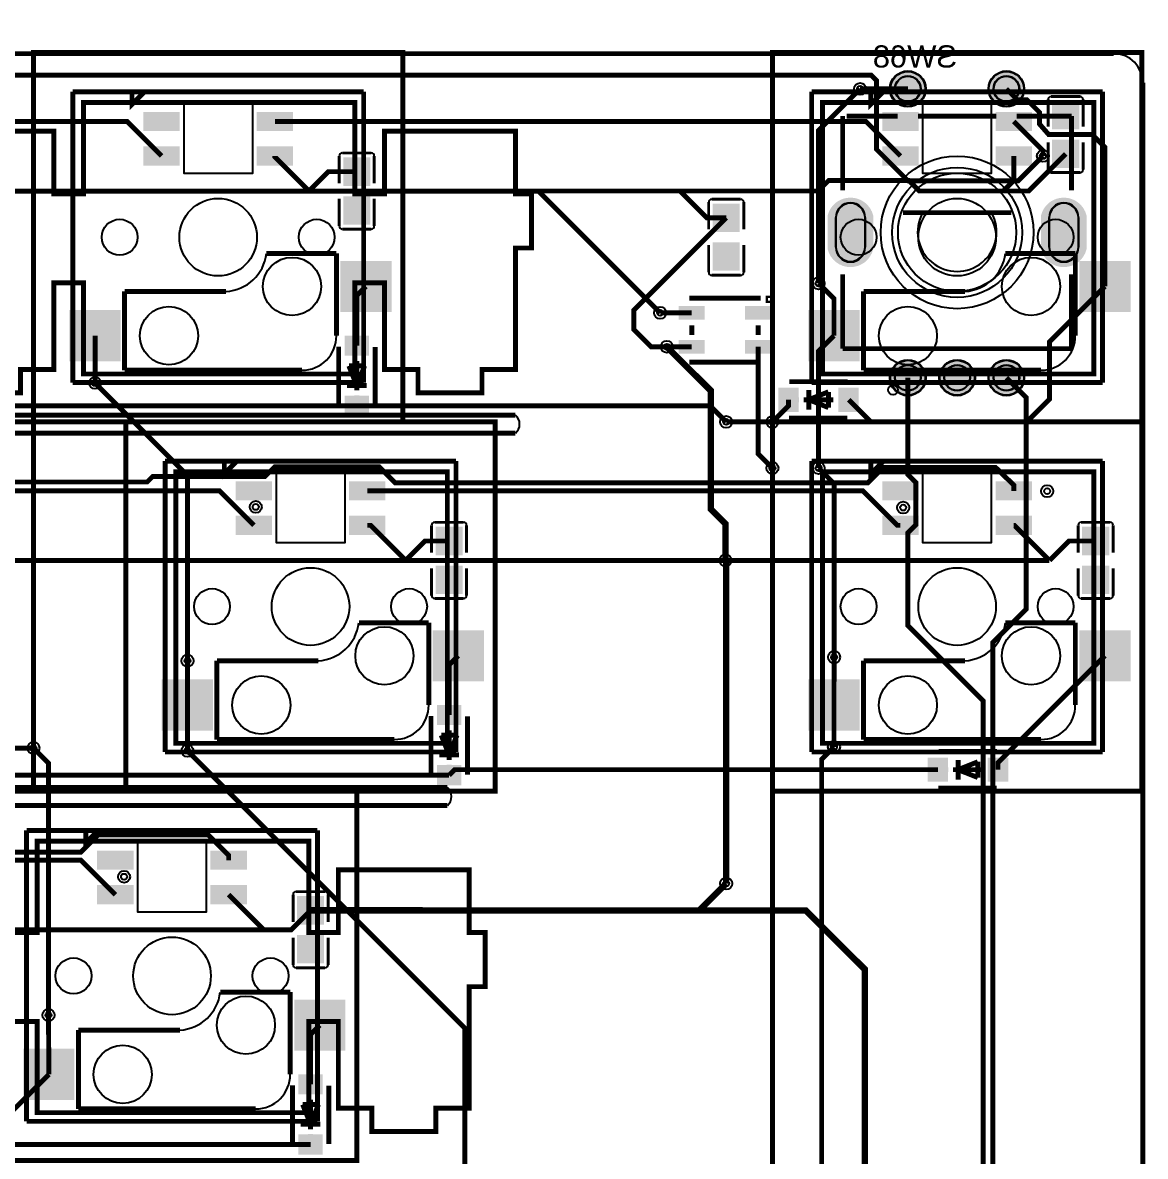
# Model space of a CAD drawing. Header units: millimetres. Extents: x 5 to 320, y -126 to -29.
# Drawn here: x 261.4 to 319.3, y -87.9 to -29.4 of the extents above; entities that cross this region are included whole.
import ezdxf

# ---------------------------------------------------------------- set-up
doc = ezdxf.new("R2010")
doc.units = ezdxf.units.MM
for name, color, linetype, true_color in [('BoardOutLine', 7, 'Continuous', 0xff00ff), ('BottomLayer', 7, 'Continuous', 0x0000ff), ('BottomPasteMaskLayer', 7, 'Continuous', 0x800000), ('BottomSilkLayer', 7, 'Continuous', 0x66cc33), ('BottomSolderMaskLayer', 7, 'Continuous', 0xaa00ff), ('Document', 7, 'Continuous', 0xffffff), ('Hole', 7, 'Continuous', 0x222222), ('Multi-Layer', 7, 'Continuous', 0xc0c0c0), ('TopLayer', 7, 'Continuous', 0xff0000), ('TopSilkLayer', 7, 'Continuous', 0xffcc00), ('TopSolderMaskLayer', 7, 'Continuous', 0x800080)]:
    doc.layers.add(name, color=color, linetype=linetype, true_color=true_color)
doc.styles.get("Standard").update_dxf_attribs({"font": 'arial.ttf'})

msp = doc.modelspace()

# ---------------------------------------------------------------- hatches: boundary and pattern name
at = {"layer": 'BottomLayer'}
for points in [[(314.489, -34.891), (315.839, -34.891), (315.839, -33.481), (314.489, -33.481)], [(267.659, -34.069), (269.437, -34.069), (269.437, -34.958), (267.659, -34.958)], [(273.501, -34.069), (275.279, -34.069), (275.279, -34.958), (273.501, -34.958)], [(305.76, -34.069), (307.538, -34.069), (307.538, -34.958), (305.76, -34.958)], [(311.602, -34.069), (313.38, -34.069), (313.38, -34.958), (311.602, -34.958)], [(314.489, -35.481), (315.839, -35.481), (315.839, -36.891), (314.489, -36.891)], [(267.659, -35.847), (269.437, -35.847), (269.437, -36.736), (267.659, -36.736)], [(273.501, -35.847), (275.279, -35.847), (275.279, -36.736), (273.501, -36.736)], [(305.76, -35.847), (307.538, -35.847), (307.538, -36.736), (305.76, -36.736)], [(311.602, -35.847), (313.38, -35.847), (313.38, -36.736), (311.602, -36.736)], [(279.288, -37.806), (277.938, -37.806), (277.938, -36.396), (279.288, -36.396)], [(279.288, -38.396), (277.938, -38.396), (277.938, -39.806), (279.288, -39.806)], [(296.988, -40.187), (298.338, -40.187), (298.338, -38.777), (296.988, -38.777)], [(296.988, -40.777), (298.338, -40.777), (298.338, -42.187), (296.988, -42.187)], [(277.819, -41.752), (280.359, -41.752), (280.359, -44.292), (277.819, -44.292)], [(315.92, -41.752), (318.46, -41.752), (318.46, -44.292), (315.92, -44.292)], [(263.849, -44.292), (266.389, -44.292), (266.389, -46.832), (263.849, -46.832)], [(295.235, -44.709), (296.535, -44.709), (296.535, -44.059), (295.235, -44.059)], [(298.664, -44.709), (299.964, -44.709), (299.964, -44.059), (298.664, -44.059)], [(301.95, -44.292), (304.49, -44.292), (304.49, -46.832), (301.95, -46.832)], [(279.213, -46.576), (279.213, -45.576), (278.013, -45.576), (278.013, -46.576)], [(295.235, -46.459), (296.535, -46.459), (296.535, -45.809), (295.235, -45.809)], [(298.664, -46.459), (299.964, -46.459), (299.964, -45.809), (298.664, -45.809)], [(300.376, -49.464), (301.376, -49.464), (301.376, -48.264), (300.376, -48.264)], [(303.476, -49.464), (304.476, -49.464), (304.476, -48.264), (303.476, -48.264)], [(279.213, -49.676), (279.213, -48.676), (278.013, -48.676), (278.013, -49.676)], [(272.421, -53.119), (274.199, -53.119), (274.199, -54.008), (272.421, -54.008)], [(278.263, -53.119), (280.041, -53.119), (280.041, -54.008), (278.263, -54.008)], [(305.76, -53.119), (307.538, -53.119), (307.538, -54.008), (305.76, -54.008)], [(311.602, -53.119), (313.38, -53.119), (313.38, -54.008), (311.602, -54.008)], [(272.421, -54.897), (274.199, -54.897), (274.199, -55.786), (272.421, -55.786)], [(278.263, -54.897), (280.041, -54.897), (280.041, -55.786), (278.263, -55.786)], [(305.76, -54.897), (307.538, -54.897), (307.538, -55.786), (305.76, -55.786)], [(311.602, -54.897), (313.38, -54.897), (313.38, -55.786), (311.602, -55.786)], [(284.05, -56.856), (282.7, -56.856), (282.7, -55.446), (284.05, -55.446)], [(317.389, -56.856), (316.039, -56.856), (316.039, -55.446), (317.389, -55.446)], [(284.05, -57.446), (282.7, -57.446), (282.7, -58.856), (284.05, -58.856)], [(317.389, -57.446), (316.039, -57.446), (316.039, -58.856), (317.389, -58.856)], [(282.581, -60.803), (285.121, -60.803), (285.121, -63.343), (282.581, -63.343)], [(315.92, -60.803), (318.46, -60.803), (318.46, -63.343), (315.92, -63.343)], [(268.611, -63.343), (271.151, -63.343), (271.151, -65.883), (268.611, -65.883)], [(301.95, -63.343), (304.49, -63.343), (304.49, -65.883), (301.95, -65.883)], [(283.975, -65.627), (283.975, -64.627), (282.775, -64.627), (282.775, -65.627)], [(283.975, -68.726), (283.975, -67.726), (282.775, -67.726), (282.775, -68.726)], [(308.079, -68.547), (309.079, -68.547), (309.079, -67.347), (308.079, -67.347)], [(311.178, -68.547), (312.178, -68.547), (312.178, -67.347), (311.178, -67.347)], [(265.278, -72.17), (267.056, -72.17), (267.056, -73.059), (265.278, -73.059)], [(271.12, -72.17), (272.898, -72.17), (272.898, -73.059), (271.12, -73.059)], [(265.278, -73.948), (267.056, -73.948), (267.056, -74.837), (265.278, -74.837)], [(271.12, -73.948), (272.898, -73.948), (272.898, -74.837), (271.12, -74.837)], [(276.906, -75.907), (275.556, -75.907), (275.556, -74.497), (276.906, -74.497)], [(276.906, -76.497), (275.556, -76.497), (275.556, -77.907), (276.906, -77.907)], [(275.438, -79.853), (277.978, -79.853), (277.978, -82.393), (275.438, -82.393)], [(261.468, -82.393), (264.008, -82.393), (264.008, -84.933), (261.468, -84.933)], [(276.831, -84.677), (276.831, -83.677), (275.631, -83.677), (275.631, -84.677)], [(276.831, -87.777), (276.831, -86.777), (275.631, -86.777), (275.631, -87.777)]]:
    msp.add_hatch(color=256, dxfattribs=at).paths.add_polyline_path(points)
at = {"layer": 'BottomPasteMaskLayer'}
for points in [[(315.804, -33.481), (314.524, -33.481), (314.474, -33.531), (314.474, -34.681), (314.524, -34.731), (314.934, -34.736), (314.934, -34.286), (315.384, -34.286), (315.384, -34.726), (315.804, -34.731), (315.854, -34.681), (315.854, -33.531)], [(267.659, -34.069), (269.437, -34.069), (269.437, -34.958), (267.659, -34.958)], [(273.501, -34.069), (275.279, -34.069), (275.279, -34.958), (273.501, -34.958)], [(305.76, -34.069), (307.538, -34.069), (307.538, -34.958), (305.76, -34.958)], [(311.602, -34.069), (313.38, -34.069), (313.38, -34.958), (311.602, -34.958)], [(314.524, -36.891), (315.804, -36.891), (315.854, -36.841), (315.854, -35.691), (315.804, -35.641), (315.394, -35.636), (315.394, -36.086), (314.944, -36.086), (314.944, -35.646), (314.524, -35.641), (314.474, -35.691), (314.474, -36.841)], [(267.659, -35.847), (269.437, -35.847), (269.437, -36.736), (267.659, -36.736)], [(273.501, -35.847), (275.279, -35.847), (275.279, -36.736), (273.501, -36.736)], [(305.76, -35.847), (307.538, -35.847), (307.538, -36.736), (305.76, -36.736)], [(311.602, -35.847), (313.38, -35.847), (313.38, -36.736), (311.602, -36.736)], [(279.253, -36.396), (277.973, -36.396), (277.923, -36.446), (277.923, -37.596), (277.973, -37.646), (278.383, -37.651), (278.383, -37.201), (278.833, -37.201), (278.833, -37.641), (279.253, -37.646), (279.303, -37.596), (279.303, -36.446)], [(277.973, -39.806), (279.253, -39.806), (279.303, -39.756), (279.303, -38.606), (279.253, -38.556), (278.843, -38.551), (278.843, -39.001), (278.393, -39.001), (278.393, -38.561), (277.973, -38.556), (277.923, -38.606), (277.923, -39.756)], [(298.303, -38.777), (297.023, -38.777), (296.973, -38.827), (296.973, -39.977), (297.023, -40.027), (297.433, -40.032), (297.433, -39.582), (297.883, -39.582), (297.883, -40.022), (298.303, -40.027), (298.353, -39.977), (298.353, -38.827)], [(297.023, -42.187), (298.303, -42.187), (298.353, -42.137), (298.353, -40.987), (298.303, -40.937), (297.893, -40.932), (297.893, -41.382), (297.443, -41.382), (297.443, -40.942), (297.023, -40.937), (296.973, -40.987), (296.973, -42.137)], [(277.819, -41.752), (280.359, -41.752), (280.359, -44.292), (277.819, -44.292)], [(315.92, -41.752), (318.46, -41.752), (318.46, -44.292), (315.92, -44.292)], [(263.849, -44.292), (266.389, -44.292), (266.389, -46.832), (263.849, -46.832)], [(295.235, -44.709), (296.535, -44.709), (296.535, -44.059), (295.235, -44.059)], [(298.664, -44.709), (299.964, -44.709), (299.964, -44.059), (298.664, -44.059)], [(301.95, -44.292), (304.49, -44.292), (304.49, -46.832), (301.95, -46.832)], [(279.213, -46.576), (279.213, -45.576), (278.013, -45.576), (278.013, -46.576)], [(295.235, -46.459), (296.535, -46.459), (296.535, -45.809), (295.235, -45.809)], [(298.664, -46.459), (299.964, -46.459), (299.964, -45.809), (298.664, -45.809)], [(300.376, -49.464), (301.376, -49.464), (301.376, -48.264), (300.376, -48.264)], [(303.476, -49.464), (304.476, -49.464), (304.476, -48.264), (303.476, -48.264)], [(279.213, -49.676), (279.213, -48.676), (278.013, -48.676), (278.013, -49.676)], [(272.421, -53.119), (274.199, -53.119), (274.199, -54.008), (272.421, -54.008)], [(278.263, -53.119), (280.041, -53.119), (280.041, -54.008), (278.263, -54.008)], [(305.76, -53.119), (307.538, -53.119), (307.538, -54.008), (305.76, -54.008)], [(311.602, -53.119), (313.38, -53.119), (313.38, -54.008), (311.602, -54.008)], [(272.421, -54.897), (274.199, -54.897), (274.199, -55.786), (272.421, -55.786)], [(278.263, -54.897), (280.041, -54.897), (280.041, -55.786), (278.263, -55.786)], [(305.76, -54.897), (307.538, -54.897), (307.538, -55.786), (305.76, -55.786)], [(311.602, -54.897), (313.38, -54.897), (313.38, -55.786), (311.602, -55.786)], [(284.015, -55.446), (282.735, -55.446), (282.685, -55.496), (282.685, -56.646), (282.735, -56.696), (283.145, -56.701), (283.145, -56.251), (283.595, -56.251), (283.595, -56.691), (284.015, -56.696), (284.065, -56.646), (284.065, -55.496)], [(317.354, -55.446), (316.074, -55.446), (316.024, -55.496), (316.024, -56.646), (316.074, -56.696), (316.484, -56.701), (316.484, -56.251), (316.934, -56.251), (316.934, -56.691), (317.354, -56.696), (317.404, -56.646), (317.404, -55.496)], [(282.735, -58.856), (284.015, -58.856), (284.065, -58.806), (284.065, -57.656), (284.015, -57.606), (283.605, -57.601), (283.605, -58.051), (283.155, -58.051), (283.155, -57.611), (282.735, -57.606), (282.685, -57.656), (282.685, -58.806)], [(316.074, -58.856), (317.354, -58.856), (317.404, -58.806), (317.404, -57.656), (317.354, -57.606), (316.944, -57.601), (316.944, -58.051), (316.494, -58.051), (316.494, -57.611), (316.074, -57.606), (316.024, -57.656), (316.024, -58.806)], [(282.581, -60.803), (285.121, -60.803), (285.121, -63.343), (282.581, -63.343)], [(315.92, -60.803), (318.46, -60.803), (318.46, -63.343), (315.92, -63.343)], [(268.611, -63.343), (271.151, -63.343), (271.151, -65.883), (268.611, -65.883)], [(301.95, -63.343), (304.49, -63.343), (304.49, -65.883), (301.95, -65.883)], [(283.975, -65.627), (283.975, -64.627), (282.775, -64.627), (282.775, -65.627)], [(283.975, -68.726), (283.975, -67.726), (282.775, -67.726), (282.775, -68.726)], [(308.079, -68.547), (309.079, -68.547), (309.079, -67.347), (308.079, -67.347)], [(311.178, -68.547), (312.178, -68.547), (312.178, -67.347), (311.178, -67.347)], [(265.278, -72.17), (267.056, -72.17), (267.056, -73.059), (265.278, -73.059)], [(271.12, -72.17), (272.898, -72.17), (272.898, -73.059), (271.12, -73.059)], [(265.278, -73.948), (267.056, -73.948), (267.056, -74.837), (265.278, -74.837)], [(271.12, -73.948), (272.898, -73.948), (272.898, -74.837), (271.12, -74.837)], [(276.871, -74.497), (275.591, -74.497), (275.541, -74.547), (275.541, -75.697), (275.591, -75.747), (276.001, -75.752), (276.001, -75.302), (276.451, -75.302), (276.451, -75.742), (276.871, -75.747), (276.921, -75.697), (276.921, -74.547)], [(275.591, -77.907), (276.871, -77.907), (276.921, -77.857), (276.921, -76.707), (276.871, -76.657), (276.461, -76.652), (276.461, -77.102), (276.011, -77.102), (276.011, -76.662), (275.591, -76.657), (275.541, -76.707), (275.541, -77.857)], [(275.438, -79.853), (277.978, -79.853), (277.978, -82.393), (275.438, -82.393)], [(261.468, -82.393), (264.008, -82.393), (264.008, -84.933), (261.468, -84.933)], [(276.831, -84.677), (276.831, -83.677), (275.631, -83.677), (275.631, -84.677)], [(276.831, -87.777), (276.831, -86.777), (275.631, -86.777), (275.631, -87.777)]]:
    msp.add_hatch(color=256, dxfattribs=at).paths.add_polyline_path(points)
at = {"layer": 'BottomSolderMaskLayer'}
for points in [[(306.105, -32.832, 1), (307.955, -32.832, 1)], [(311.185, -32.832, 1), (313.035, -32.832, 1)], [(314.465, -34.918), (315.864, -34.918), (315.864, -33.455), (314.465, -33.455)], [(267.608, -34.018), (269.488, -34.018), (269.488, -35.008), (267.608, -35.008)], [(273.45, -34.018), (275.33, -34.018), (275.33, -35.008), (273.45, -35.008)], [(305.709, -34.018), (307.589, -34.018), (307.589, -35.008), (305.709, -35.008)], [(311.551, -34.018), (313.431, -34.018), (313.431, -35.008), (311.551, -35.008)], [(314.465, -35.455), (315.864, -35.455), (315.864, -36.918), (314.465, -36.918)], [(267.608, -35.796), (269.488, -35.796), (269.488, -36.786), (267.608, -36.786)], [(273.45, -35.796), (275.33, -35.796), (275.33, -36.786), (273.45, -36.786)], [(305.709, -35.796), (307.589, -35.796), (307.589, -36.786), (305.709, -36.786)], [(311.551, -35.796), (313.431, -35.796), (313.431, -36.786), (311.551, -36.786)], [(279.312, -37.832), (277.913, -37.832), (277.913, -36.369), (279.312, -36.369)], [(279.312, -38.369), (277.913, -38.369), (277.913, -39.832), (279.312, -39.832)], [(305.245, -41.101, -0.785398), (302.894, -41.101), (302.894, -39.363, -0.785398), (305.245, -39.363)], [(316.245, -41.101, -0.785398), (313.894, -41.101), (313.894, -39.363, -0.785398), (316.245, -39.363)], [(296.964, -40.214), (298.363, -40.214), (298.363, -38.751), (296.964, -38.751)], [(296.964, -40.751), (298.363, -40.751), (298.363, -42.214), (296.964, -42.214)], [(277.768, -41.701), (280.41, -41.701), (280.41, -44.343), (277.768, -44.343)], [(315.869, -41.701), (318.511, -41.701), (318.511, -44.343), (315.869, -44.343)], [(263.798, -44.241), (266.44, -44.241), (266.44, -46.883), (263.798, -46.883)], [(295.21, -44.734), (296.561, -44.734), (296.561, -44.034), (295.21, -44.034)], [(298.639, -44.734), (299.99, -44.734), (299.99, -44.034), (298.639, -44.034)], [(301.899, -44.241), (304.541, -44.241), (304.541, -46.883), (301.899, -46.883)], [(279.243, -46.597), (279.243, -45.555), (277.982, -45.555), (277.982, -46.597)], [(295.21, -46.484), (296.561, -46.484), (296.561, -45.783), (295.21, -45.783)], [(298.639, -46.484), (299.99, -46.484), (299.99, -45.783), (298.639, -45.783)], [(306.104, -47.732, 1), (307.955, -47.732, 1)], [(308.644, -47.732, 1), (310.495, -47.732, 1)], [(311.184, -47.732, 1), (313.035, -47.732, 1)], [(300.351, -49.49), (301.401, -49.49), (301.401, -48.239), (300.351, -48.239)], [(303.45, -49.49), (304.501, -49.49), (304.501, -48.239), (303.45, -48.239)], [(279.243, -49.697), (279.243, -48.655), (277.982, -48.655), (277.982, -49.697)], [(272.371, -53.068), (274.25, -53.068), (274.25, -54.059), (272.371, -54.059)], [(278.213, -53.068), (280.092, -53.068), (280.092, -54.059), (278.213, -54.059)], [(305.709, -53.068), (307.589, -53.068), (307.589, -54.059), (305.709, -54.059)], [(311.551, -53.068), (313.431, -53.068), (313.431, -54.059), (311.551, -54.059)], [(272.371, -54.846), (274.25, -54.846), (274.25, -55.837), (272.371, -55.837)], [(278.213, -54.846), (280.092, -54.846), (280.092, -55.837), (278.213, -55.837)], [(305.709, -54.846), (307.589, -54.846), (307.589, -55.837), (305.709, -55.837)], [(311.551, -54.846), (313.431, -54.846), (313.431, -55.837), (311.551, -55.837)], [(284.075, -56.883), (282.676, -56.883), (282.676, -55.42), (284.075, -55.42)], [(317.413, -56.883), (316.014, -56.883), (316.014, -55.42), (317.413, -55.42)], [(284.075, -57.42), (282.676, -57.42), (282.676, -58.883), (284.075, -58.883)], [(317.413, -57.42), (316.014, -57.42), (316.014, -58.883), (317.413, -58.883)], [(282.531, -60.752), (285.172, -60.752), (285.172, -63.393), (282.531, -63.393)], [(315.869, -60.752), (318.511, -60.752), (318.511, -63.393), (315.869, -63.393)], [(268.561, -63.292), (271.202, -63.292), (271.202, -65.933), (268.561, -65.933)], [(301.899, -63.292), (304.541, -63.292), (304.541, -65.933), (301.899, -65.933)], [(284.006, -65.648), (284.006, -64.605), (282.745, -64.605), (282.745, -65.648)], [(284.006, -68.748), (284.006, -67.705), (282.745, -67.705), (282.745, -68.748)], [(308.053, -68.572), (309.104, -68.572), (309.104, -67.321), (308.053, -67.321)], [(311.153, -68.572), (312.204, -68.572), (312.204, -67.321), (311.153, -67.321)], [(265.227, -72.119), (267.106, -72.119), (267.106, -73.109), (265.227, -73.109)], [(271.069, -72.119), (272.948, -72.119), (272.948, -73.109), (271.069, -73.109)], [(265.227, -73.897), (267.106, -73.897), (267.106, -74.887), (265.227, -74.887)], [(271.069, -73.897), (272.948, -73.897), (272.948, -74.887), (271.069, -74.887)], [(276.931, -75.933), (275.532, -75.933), (275.532, -74.47), (276.931, -74.47)], [(276.931, -76.47), (275.532, -76.47), (275.532, -77.933), (276.931, -77.933)], [(275.387, -79.802), (278.028, -79.802), (278.028, -82.444), (275.387, -82.444)], [(261.417, -82.342), (264.058, -82.342), (264.058, -84.984), (261.417, -84.984)], [(276.862, -84.698), (276.862, -83.656), (275.601, -83.656), (275.601, -84.698)], [(276.862, -87.798), (276.862, -86.756), (275.601, -86.756), (275.601, -87.798)]]:
    msp.add_hatch(color=256, dxfattribs=at).paths.add_polyline_path(points)
at = {"layer": 'Document'}
for points in [[(278.74, -46.483), (278.74, -45.594), (278.486, -45.594), (278.486, -46.483)], [(278.176, -46.155), (279.065, -46.155), (279.065, -45.901), (278.176, -45.901)], [(303.897, -48.428), (303.897, -49.317), (304.151, -49.317), (304.151, -48.428)], [(278.74, -49.531), (278.74, -48.642), (278.486, -48.642), (278.486, -49.531)], [(300.521, -48.991), (301.41, -48.991), (301.41, -48.737), (300.521, -48.737)], [(303.569, -48.991), (304.458, -48.991), (304.458, -48.737), (303.569, -48.737)], [(283.502, -65.534), (283.502, -64.645), (283.248, -64.645), (283.248, -65.534)], [(282.939, -65.205), (283.828, -65.205), (283.828, -64.951), (282.939, -64.951)], [(283.502, -68.582), (283.502, -67.693), (283.248, -67.693), (283.248, -68.582)], [(308.223, -68.074), (309.112, -68.074), (309.112, -67.82), (308.223, -67.82)], [(311.271, -68.074), (312.16, -68.074), (312.16, -67.82), (311.271, -67.82)], [(311.6, -67.51), (311.6, -68.399), (311.854, -68.399), (311.854, -67.51)], [(275.795, -84.256), (276.684, -84.256), (276.684, -84.002), (275.795, -84.002)], [(276.358, -84.584), (276.358, -83.695), (276.104, -83.695), (276.104, -84.584)], [(276.358, -87.632), (276.358, -86.743), (276.104, -86.743), (276.104, -87.632)]]:
    msp.add_hatch(color=256, dxfattribs=at).paths.add_polyline_path(points)
at = {"layer": 'Multi-Layer'}
for points in [[(306.13, -32.832, 1), (307.93, -32.832, 1)], [(311.21, -32.832, 1), (313.01, -32.832, 1)], [(305.22, -41.082, -0.785398), (302.92, -41.082), (302.92, -39.382, -0.785398), (305.22, -39.382)], [(316.22, -41.082, -0.785398), (313.92, -41.082), (313.92, -39.382, -0.785398), (316.22, -39.382)], [(306.13, -47.732, 1), (307.93, -47.732, 1)], [(308.67, -47.732, 1), (310.47, -47.732, 1)], [(311.21, -47.732, 1), (313.01, -47.732, 1)]]:
    msp.add_hatch(color=256, dxfattribs=at).paths.add_polyline_path(points)
at = {"layer": 'TopSolderMaskLayer'}
for points in [[(306.105, -32.832, 1), (307.955, -32.832, 1)], [(311.185, -32.832, 1), (313.035, -32.832, 1)], [(305.245, -41.101, -0.785398), (302.894, -41.101), (302.894, -39.363, -0.785398), (305.245, -39.363)], [(316.245, -41.101, -0.785398), (313.894, -41.101), (313.894, -39.363, -0.785398), (316.245, -39.363)], [(306.104, -47.732, 1), (307.955, -47.732, 1)], [(308.644, -47.732, 1), (310.495, -47.732, 1)], [(311.184, -47.732, 1), (313.035, -47.732, 1)]]:
    msp.add_hatch(color=256, dxfattribs=at).paths.add_polyline_path(points)

# ---------------------------------------------------------------- linework, layer by layer
at = {"layer": 'BoardOutLine', "const_width": 0.254}
for points in [[(6.322, -31.014), (317.647, -31.014)], [(319.147, -32.514), (319.147, -124.764)]]:
    msp.add_lwpolyline(points, dxfattribs=at)
at = {"layer": 'BoardOutLine'}
msp.add_arc((317.647, -32.514), 1.5, 0, 90, dxfattribs=at)
at = {"layer": 'BottomLayer'}
for points, const_width in [([(307.03, -32.832), (304.566, -32.832)], 0.254), ([(312.111, -32.832), (312.675, -33.396), (313.172, -33.396), (313.818, -34.041), (313.818, -34.643), (314.293, -35.187), (316.538, -35.187), (317.191, -35.839), (317.191, -43.023)], 0.254), ([(245.814, -34.513), (266.77, -34.513), (268.548, -36.291)], 0.254), ([(274.39, -34.513), (304.871, -34.513), (306.649, -36.291)], 0.254), ([(312.491, -34.513), (313.997, -36.019), (313.997, -36.289)], 0.254), ([(274.39, -36.291), (274.39, -36.338), (276.152, -38.1)], 0.254), ([(312.491, -36.291), (312.491, -37.56), (311.951, -38.1)], 0.254), ([(315.164, -36.185), (313.251, -38.1), (312.36, -38.1)], 0.254), ([(312.36, -38.1), (307.623, -38.1), (307.082, -37.559), (302.944, -37.559), (302.4, -38.1), (30.958, -38.1), (30.024, -39.034), (26.902, -39.034), (26.363, -38.495), (26.363, -37.044)], 0.254), ([(278.613, -37.101), (277.151, -37.101), (276.152, -38.1)], 0.254), ([(297.663, -39.482), (296.664, -39.482), (295.282, -38.1)], 0.254), ([(297.663, -39.482), (292.901, -44.245), (292.901, -45.245), (293.79, -46.134), (294.606, -46.134)], 0.254), ([(279.089, -43.022), (278.613, -43.498), (278.613, -46.076)], 0.254), ([(302.426, -42.864), (303.22, -43.657), (303.22, -45.562)], 0.254), ([(317.191, -43.023), (314.333, -45.88), (314.333, -48.837), (313.162, -50.008), (305.118, -50.008), (303.975, -48.865)], 0.254), ([(294.26, -44.384), (295.885, -44.384)], 0.254), ([(265.119, -45.562), (265.119, -48.001)], 0.254), ([(303.22, -45.562), (302.426, -46.356), (302.426, -52.389)], 0.254), ([(294.606, -46.134), (295.885, -46.134)], 0.254), ([(300.045, -52.389), (299.314, -51.658), (299.314, -46.134)], 0.254), ([(21.432, -49.176), (278.613, -49.176)], 0.254), ([(297.663, -50.007), (296.832, -49.176), (278.613, -49.176)], 0.254), ([(300.044, -50.007), (300.876, -49.176), (300.876, -48.864)], 0.254), ([(300.044, -50.007), (300.045, -50.007), (300.045, -50.007)], 0.254), ([(312.492, -53.564), (312.492, -53.269), (311.557, -52.36), (305.753, -52.36), (304.966, -53.147), (280.594, -53.147), (279.769, -52.322), (274.384, -52.322), (273.876, -52.83), (268.085, -52.83), (267.805, -53.109), (256.655, -53.109)], 0.254), ([(255.339, -53.564), (271.532, -53.564), (273.31, -55.342)], 0.254), ([(279.152, -53.564), (304.714, -53.564), (306.492, -55.342), (306.65, -55.342)], 0.254), ([(279.152, -55.342), (279.325, -55.342), (281.134, -57.151)], 0.254), ([(312.491, -55.342), (312.523, -55.342), (314.332, -57.151)], 0.254), ([(283.375, -56.151), (282.134, -56.151), (281.134, -57.151)], 0.254), ([(316.714, -56.151), (315.332, -56.151), (314.332, -57.151)], 0.254), ([(23.813, -57.151), (297.627, -57.151)], 0.254), ([(297.627, -57.151), (314.332, -57.151)], 0.254), ([(283.851, -62.073), (283.375, -62.549), (283.375, -65.127)], 0.254), ([(317.19, -62.073), (311.678, -67.584), (311.678, -67.947)], 0.254), ([(269.886, -62.329), (269.881, -64.613)], 0.254), ([(303.226, -62.141), (303.221, -64.613)], 0.254), ([(246.068, -64.613), (248.289, -66.834), (261.942, -66.834)], 0.254), ([(269.881, -64.613), (269.881, -66.975)], 0.254), ([(303.221, -64.613), (303.221, -66.772)], 0.254), ([(283.375, -68.227), (283.655, -67.947), (308.578, -67.947)], 0.254), ([(26.194, -68.227), (283.375, -68.227)], 0.254), ([(272.009, -72.614), (272.009, -72.362), (270.947, -71.303), (265.288, -71.303), (264.384, -72.205), (242.865, -72.205), (242.088, -71.43), (234.227, -71.43), (233.434, -72.192), (223.467, -72.192), (222.687, -71.41), (215.085, -71.41), (214.275, -72.192), (204.727, -72.192), (203.965, -71.43), (195.982, -71.43), (195.204, -72.205), (185.733, -72.205), (184.958, -71.43)], 0.254), ([(241.052, -72.614), (264.389, -72.614), (266.167, -74.392)], 0.254), ([(297.663, -73.82), (296.278, -75.206), (296.081, -75.206)], 0.33), ([(24.354, -74.392), (24.384, -74.392), (26.195, -76.203), (30.988, -76.203), (31.963, -77.178), (39.406, -77.178), (40.381, -76.203), (275.232, -76.203), (276.231, -75.202)], 0.254), ([(272.009, -74.392), (273.818, -76.202), (273.85, -76.202)], 0.254), ([(276.231, -75.202), (301.77, -75.207), (304.808, -78.242), (304.808, -92.87), (302.428, -95.25), (301.626, -95.25)], 0.33), ([(262.72, -80.602), (262.738, -83.663)], 0.254), ([(276.708, -81.123), (276.231, -81.599), (276.231, -84.177)], 0.254), ([(262.738, -83.663), (259.867, -86.534), (253.399, -86.534)], 0.254), ([(28.576, -87.277), (276.231, -87.277)], 0.254)]:
    msp.add_lwpolyline(points, dxfattribs=dict(at, const_width=const_width))
at = {"layer": 'BottomSilkLayer', "const_width": 0.254}
for points in [[(267.024, -32.989), (267.659, -32.989), (267.024, -33.624), (267.024, -32.989)], [(305.125, -32.989), (305.76, -32.989), (305.125, -33.624), (305.125, -32.989)], [(299.822, -43.622), (299.822, -43.749), (299.949, -43.749), (299.949, -43.622), (299.822, -43.622)], [(271.786, -52.04), (272.421, -52.04), (271.786, -52.675), (271.786, -52.04)], [(305.125, -52.04), (305.76, -52.04), (305.125, -52.675), (305.125, -52.04)], [(264.643, -71.09), (265.278, -71.09), (264.643, -71.725), (264.643, -71.09)]]:
    msp.add_lwpolyline(points, close=True, dxfattribs=at)
at = {"layer": 'BottomSilkLayer'}
for points, const_width in [([(314.261, -34.785), (314.261, -33.375)], 0.152), ([(314.413, -33.223), (315.915, -33.223)], 0.152), ([(316.068, -33.375), (316.068, -34.785)], 0.152), ([(314.261, -35.587), (314.261, -36.997)], 0.152), ([(316.068, -36.997), (316.068, -35.587)], 0.152), ([(277.709, -36.29), (277.709, -37.7)], 0.152), ([(279.364, -36.137), (277.862, -36.137)], 0.152), ([(279.516, -37.7), (279.516, -36.29)], 0.152), ([(314.413, -37.15), (315.915, -37.15)], 0.152), ([(277.709, -39.912), (277.709, -38.502)], 0.152), ([(279.516, -38.502), (279.516, -39.912)], 0.152), ([(296.912, -38.519), (298.414, -38.519)], 0.152), ([(296.76, -40.081), (296.76, -38.671)], 0.152), ([(298.567, -38.671), (298.567, -40.081)], 0.152), ([(279.364, -40.064), (277.862, -40.064)], 0.152), ([(296.76, -40.883), (296.76, -42.293)], 0.152), ([(298.567, -42.293), (298.567, -40.883)], 0.152), ([(296.912, -42.446), (298.414, -42.446)], 0.152), ([(295.885, -43.749), (295.885, -43.622), (299.314, -43.622), (299.314, -43.749)], 0.254), ([(295.885, -45.527), (295.885, -45.019)], 0.254), ([(299.314, -45.527), (299.314, -45.019)], 0.254), ([(277.68, -49.133), (277.68, -46.133)], 0.254), ([(279.559, -49.146), (279.559, -46.146)], 0.254), ([(278.613, -48.388), (278.613, -46.864)], 0.254), ([(295.885, -46.797), (295.885, -46.924), (299.314, -46.924), (299.314, -46.797)], 0.254), ([(278.206, -47.118), (278.613, -48.134)], 0.254), ([(279.019, -47.118), (278.206, -47.118)], 0.254), ([(278.613, -48.134), (279.019, -47.118)], 0.254), ([(300.919, -47.931), (303.919, -47.931)], 0.254), ([(279.121, -48.134), (278.105, -48.134)], 0.254), ([(301.918, -49.372), (301.918, -48.356)], 0.254), ([(302.934, -48.458), (301.918, -48.864)], 0.254), ([(302.934, -49.271), (302.934, -48.458)], 0.254), ([(301.664, -48.864), (303.188, -48.864)], 0.254), ([(301.918, -48.864), (302.934, -49.271)], 0.254), ([(300.906, -49.811), (303.906, -49.811)], 0.254), ([(282.472, -55.34), (282.472, -56.75)], 0.152), ([(284.127, -55.188), (282.624, -55.188)], 0.152), ([(284.279, -56.75), (284.279, -55.34)], 0.152), ([(315.81, -55.34), (315.81, -56.75)], 0.152), ([(317.465, -55.188), (315.962, -55.188)], 0.152), ([(317.617, -56.75), (317.617, -55.34)], 0.152), ([(282.472, -58.963), (282.472, -57.553)], 0.152), ([(284.279, -57.553), (284.279, -58.963)], 0.152), ([(315.81, -58.963), (315.81, -57.553)], 0.152), ([(317.617, -57.553), (317.617, -58.963)], 0.152), ([(284.127, -59.115), (282.624, -59.115)], 0.152), ([(317.465, -59.115), (315.962, -59.115)], 0.152), ([(282.442, -68.183), (282.442, -65.183)], 0.254), ([(284.322, -68.197), (284.322, -65.197)], 0.254), ([(282.969, -66.169), (283.375, -67.185)], 0.254), ([(283.782, -66.169), (282.969, -66.169)], 0.254), ([(283.375, -67.439), (283.375, -65.915)], 0.254), ([(283.375, -67.185), (283.782, -66.169)], 0.254), ([(283.883, -67.185), (282.867, -67.185)], 0.254), ([(308.622, -67.013), (311.622, -67.013)], 0.254), ([(309.366, -67.947), (310.89, -67.947)], 0.254), ([(309.62, -68.455), (309.62, -67.439)], 0.254), ([(310.636, -67.54), (309.62, -67.947)], 0.254), ([(309.62, -67.947), (310.636, -68.353)], 0.254), ([(310.636, -68.353), (310.636, -67.54)], 0.254), ([(308.608, -68.893), (311.608, -68.893)], 0.254), ([(276.983, -74.238), (275.48, -74.238)], 0.152), ([(275.328, -74.391), (275.328, -75.801)], 0.152), ([(277.135, -75.801), (277.135, -74.391)], 0.152), ([(275.328, -78.013), (275.328, -76.603)], 0.152), ([(277.135, -76.603), (277.135, -78.013)], 0.152), ([(276.983, -78.165), (275.48, -78.165)], 0.152), ([(275.298, -87.234), (275.298, -84.234)], 0.254), ([(277.178, -87.247), (277.178, -84.247)], 0.254), ([(275.825, -85.219), (276.231, -86.235)], 0.254), ([(276.638, -85.219), (275.825, -85.219)], 0.254), ([(276.231, -86.489), (276.231, -84.965)], 0.254), ([(276.231, -86.235), (276.638, -85.219)], 0.254), ([(276.739, -86.235), (275.723, -86.235)], 0.254)]:
    msp.add_lwpolyline(points, dxfattribs=dict(at, const_width=const_width))
for centre, start, end in [((314.413, -33.375), 90, 180), ((315.915, -33.375), 0, 90), ((277.862, -36.29), 90, 180), ((279.364, -36.29), 0, 90), ((314.413, -36.997), 180, 270), ((315.915, -36.997), 270, 360), ((296.912, -38.671), 90, 180), ((298.414, -38.671), 0, 90), ((277.862, -39.912), 180, 270), ((279.364, -39.912), 270, 0), ((296.912, -42.293), 180, 270), ((298.414, -42.293), 270, 360), ((282.624, -55.34), 90, 180), ((284.127, -55.34), 0, 90), ((315.962, -55.34), 90, 180), ((317.465, -55.34), 0, 90), ((282.624, -58.963), 180, 270), ((284.127, -58.963), 270, 0), ((315.962, -58.963), 180, 270), ((317.465, -58.963), 270, 0), ((275.48, -74.391), 90, 180), ((276.983, -74.391), 0, 90), ((275.48, -78.013), 180, 270), ((276.983, -78.013), 270, 0)]:
    msp.add_arc(centre, 0.152, start, end, dxfattribs=at)
at = {"layer": 'BottomSolderMaskLayer'}
for points in [[(303.31, -39.466), (303.31, -40.999)], [(304.829, -39.466), (304.829, -40.999)], [(314.31, -39.466), (314.31, -40.999)], [(315.829, -39.466), (315.829, -40.999)]]:
    msp.add_lwpolyline(points, close=True, dxfattribs=at)
for centre, radius in [((307.03, -32.832), 0.925), ((312.11, -32.832), 0.925), ((307.03, -32.832), 0.668), ((312.11, -32.832), 0.668), ((307.03, -47.732), 0.925), ((307.03, -47.732), 0.668), ((309.57, -47.732), 0.925), ((309.57, -47.732), 0.668), ((312.11, -47.732), 0.925), ((312.11, -47.732), 0.668)]:
    msp.add_circle(centre, radius, dxfattribs=at)
for centre, start, end in [((304.07, -39.466), 360, 180), ((315.07, -39.466), 360, 180), ((304.07, -40.999), 180, 360), ((315.07, -40.999), 180, 360)]:
    msp.add_arc(centre, 0.76, start, end, dxfattribs=at)
at = {"layer": 'Document', "const_width": 0.254}
for points in [[(280.994, -50.007), (261.944, -50.007), (261.944, -30.957), (280.994, -30.957)], [(280.994, -30.957), (280.994, -50.007)], [(319.095, -50.007), (300.045, -50.007), (300.045, -30.957), (319.095, -30.957)], [(319.095, -30.957), (319.095, -50.007)], [(273.958, -41.32), (277.565, -41.32)], [(277.565, -41.32), (277.565, -45.562)], [(312.059, -41.32), (315.666, -41.32)], [(315.666, -41.32), (315.666, -45.562)], [(266.643, -43.276), (266.643, -47.34)], [(266.643, -43.276), (271.875, -43.276)], [(304.744, -43.276), (304.744, -47.34)], [(304.744, -43.276), (309.976, -43.276)], [(275.787, -47.34), (266.643, -47.34)], [(313.888, -47.34), (304.744, -47.34)], [(261.943, -69.058), (242.893, -69.058), (242.893, -50.008), (261.943, -50.008)], [(261.943, -50.008), (261.943, -69.058)], [(285.756, -69.058), (266.706, -69.058), (266.706, -50.008), (285.756, -50.008)], [(285.756, -50.008), (285.756, -69.058)], [(319.095, -69.058), (300.045, -69.058), (300.045, -50.008), (319.095, -50.008)], [(319.095, -50.008), (319.095, -69.058)], [(278.721, -60.371), (282.327, -60.371)], [(282.327, -60.371), (282.327, -64.613)], [(312.059, -60.371), (315.666, -60.371)], [(315.666, -60.371), (315.666, -64.613)], [(271.405, -62.327), (271.405, -66.391)], [(271.405, -62.327), (276.638, -62.327)], [(304.744, -62.327), (304.744, -66.391)], [(304.744, -62.327), (309.976, -62.327)], [(280.549, -66.391), (271.405, -66.391)], [(313.888, -66.391), (304.744, -66.391)], [(278.613, -88.108), (259.563, -88.108), (259.563, -69.058), (278.613, -69.058)], [(278.613, -69.058), (278.613, -88.108)], [(271.577, -79.421), (275.184, -79.421)], [(275.184, -79.421), (275.184, -83.663)], [(264.261, -81.377), (264.261, -85.441)], [(264.261, -81.377), (269.494, -81.377)], [(273.406, -85.441), (264.262, -85.441)]]:
    msp.add_lwpolyline(points, dxfattribs=at)
at = {"layer": 'Document'}
msp.add_circle((306.268, -48.356), 0.25, dxfattribs=at)
for centre, radius, start, end in [((271.754, -41.061), 2.219, 273.12162, 353.27606), ((309.855, -41.061), 2.219, 273.12162, 353.27606), ((275.795, -45.571), 1.769, 270, 0.27868), ((313.896, -45.571), 1.769, 270, 0.27868), ((276.517, -60.111), 2.219, 273.12162, 353.27606), ((309.855, -60.111), 2.219, 273.12162, 353.27606), ((280.558, -64.621), 1.769, 270, 0.27868), ((313.896, -64.621), 1.769, 270, 0.27868), ((269.373, -79.161), 2.219, 273.12162, 353.27606), ((273.414, -83.672), 1.769, 270, 0.27868)]:
    msp.add_arc(centre, radius, start, end, dxfattribs=at)
at = {"layer": 'Hole'}
for centre in [(304.566, -32.832), (313.997, -36.289), (302.426, -42.864), (294.26, -44.384), (294.606, -46.134), (265.119, -48.001), (297.663, -50.007), (300.044, -50.007), (300.044, -50.007), (300.044, -52.389), (302.426, -52.389), (314.212, -53.581), (273.404, -54.397), (306.787, -54.429), (297.627, -57.151), (269.885, -62.33), (303.227, -62.142), (303.221, -66.772), (261.942, -66.834), (269.881, -66.975), (266.614, -73.469), (297.663, -73.82), (262.721, -80.602)]:
    msp.add_circle(centre, 0.155, dxfattribs=at)
at = {"layer": 'Multi-Layer'}
for points in [[(273.247, -33.624), (269.691, -33.624), (269.691, -37.18), (273.247, -37.18)], [(311.348, -33.624), (307.792, -33.624), (307.792, -37.18), (311.348, -37.18)], [(303.32, -39.482), (303.32, -40.982)], [(304.82, -39.482), (304.82, -40.982)], [(314.32, -39.482), (314.32, -40.982)], [(315.82, -39.482), (315.82, -40.982)], [(278.009, -52.675), (274.453, -52.675), (274.453, -56.231), (278.009, -56.231)], [(311.348, -52.675), (307.792, -52.675), (307.792, -56.231), (311.348, -56.231)], [(270.866, -71.725), (267.31, -71.725), (267.31, -75.281), (270.866, -75.281)]]:
    msp.add_lwpolyline(points, close=True, dxfattribs=at)
for centre, radius in [((307.03, -32.832), 0.9), ((312.11, -32.832), 0.9), ((304.566, -32.832), 0.31), ((307.03, -32.832), 0.65), ((312.11, -32.832), 0.65), ((313.997, -36.289), 0.31), ((271.469, -40.482), 2), ((309.57, -40.482), 2), ((266.389, -40.482), 0.925), ((276.549, -40.482), 0.925), ((304.49, -40.482), 0.925), ((314.65, -40.482), 0.925), ((275.279, -43.022), 1.5), ((313.38, -43.022), 1.5), ((302.426, -42.864), 0.31), ((268.929, -45.562), 1.5), ((294.26, -44.384), 0.31), ((307.03, -45.562), 1.5), ((294.606, -46.134), 0.31), ((307.03, -47.732), 0.9), ((307.03, -47.732), 0.65), ((309.57, -47.732), 0.9), ((309.57, -47.732), 0.65), ((312.11, -47.732), 0.9), ((312.11, -47.732), 0.65), ((265.119, -48.001), 0.31), ((297.663, -50.007), 0.31), ((300.044, -50.007), 0.31), ((300.044, -50.007), 0.31), ((300.044, -52.389), 0.31), ((302.426, -52.389), 0.31), ((314.212, -53.581), 0.31), ((273.404, -54.397), 0.31), ((306.787, -54.429), 0.31), ((297.627, -57.151), 0.31), ((276.231, -59.533), 2), ((309.57, -59.533), 2), ((271.151, -59.533), 0.925), ((281.311, -59.533), 0.925), ((304.49, -59.533), 0.925), ((314.65, -59.533), 0.925), ((280.041, -62.073), 1.5), ((313.38, -62.073), 1.5), ((303.227, -62.142), 0.31), ((269.885, -62.33), 0.31), ((273.691, -64.613), 1.5), ((307.03, -64.613), 1.5), ((261.942, -66.834), 0.31), ((303.221, -66.772), 0.31), ((269.881, -66.975), 0.31), ((266.614, -73.469), 0.31), ((297.663, -73.82), 0.31), ((269.088, -78.583), 2), ((264.008, -78.583), 0.925), ((274.168, -78.583), 0.925), ((272.898, -81.123), 1.5), ((262.721, -80.602), 0.31), ((266.548, -83.663), 1.5)]:
    msp.add_circle(centre, radius, dxfattribs=at)
for centre, start, end in [((304.07, -39.482), 360, 180), ((315.07, -39.482), 360, 180), ((304.07, -40.982), 180, 360), ((315.07, -40.982), 180, 360)]:
    msp.add_arc(centre, 0.75, start, end, dxfattribs=at)
at = {"layer": 'TopLayer'}
for points, const_width in [([(313.998, -36.289), (312.705, -37.579), (307.043, -37.579), (305.418, -35.954), (305.418, -32.398), (305.149, -32.129), (31.582, -32.129), (29.416, -34.295), (29.416, -37.955), (20.14, -37.955), (13.556, -44.539), (13.556, -54.755)], 0.254), ([(304.566, -32.832), (302.426, -34.972), (302.426, -42.864)], 0.254), ([(294.26, -44.384), (287.976, -38.101), (219.08, -38.101), (218.275, -37.296), (218.275, -35.829)], 0.254), ([(294.606, -46.134), (296.867, -48.394), (296.867, -54.512), (297.627, -55.272), (297.627, -57.151)], 0.33), ([(307.031, -47.732), (307.031, -52.725), (307.442, -53.137), (307.442, -55.314), (307.031, -55.725), (307.031, -60.516), (310.917, -64.404), (310.917, -106.591), (308.672, -108.837), (307.008, -108.837), (305.814, -110.03), (305.814, -119.53), (301.217, -124.128), (144.93, -124.128), (141.796, -120.993), (141.796, -119.235), (140.843, -118.283), (140.658, -118.283)], 0.254), ([(312.111, -47.732), (313.124, -48.748), (313.124, -59.67), (311.41, -61.384), (311.41, -106.678), (308.776, -109.312), (307.125, -109.312), (306.243, -110.191), (306.243, -119.708), (301.382, -124.569), (144.765, -124.569), (141.377, -121.184), (141.377, -119.421), (141.041, -119.086), (140.772, -119.086)], 0.254), ([(265.119, -48.001), (269.885, -52.767), (269.885, -62.33)], 0.254), ([(300.045, -50.007), (297.663, -50.007)], 0.254), ([(26.195, -111.92), (26.195, -109.54), (28.575, -107.158), (66.728, -107.158), (68.118, -108.545), (81.958, -108.545), (83.345, -107.158), (85.796, -107.158), (87.653, -108.997), (100.655, -108.997), (102.489, -107.158), (298.75, -107.158), (300.046, -105.86), (300.046, -52.388)], 0.254), ([(302.426, -52.389), (303.227, -53.19), (303.227, -62.142)], 0.254), ([(297.627, -57.151), (297.663, -57.187), (297.663, -73.82)], 0.33), ([(303.221, -66.772), (302.586, -67.406), (302.586, -119.012)], 0.254), ([(261.942, -66.834), (262.721, -67.613), (262.721, -80.602)], 0.254), ([(269.881, -66.975), (284.188, -81.282), (284.188, -99.619)], 0.254)]:
    msp.add_lwpolyline(points, dxfattribs=dict(at, const_width=const_width))
at = {"layer": 'TopSilkLayer', "const_width": 0.254}
for points in [[(261.944, -32.862), (261.944, -30.957), (263.849, -30.957)], [(279.089, -30.957), (280.994, -30.957), (280.994, -32.862)], [(300.045, -32.862), (300.045, -30.957), (301.95, -30.957)], [(317.19, -30.957), (319.095, -30.957), (319.095, -32.862)], [(263.969, -47.982), (263.969, -32.982)], [(263.969, -32.982), (278.969, -32.982)], [(278.969, -47.982), (278.969, -32.982)], [(302.07, -47.982), (302.07, -32.982)], [(302.07, -32.982), (317.07, -32.982)], [(317.07, -47.982), (317.07, -32.982)], [(257.97, -48.508), (261.271, -48.508), (261.271, -47.308), (262.996, -47.308), (262.996, -42.839), (264.522, -42.839), (264.522, -47.538), (278.521, -47.538), (278.521, -42.839), (280.047, -42.839), (280.047, -47.308), (281.772, -47.308), (281.772, -48.508), (285.071, -48.508), (285.071, -47.308), (286.796, -47.308), (286.796, -41.038), (287.622, -41.038), (287.622, -38.239), (286.796, -38.239), (286.796, -35.009), (280.047, -35.009), (280.047, -38.239), (278.521, -38.239), (278.521, -33.538), (264.522, -33.538), (264.522, -33.538), (264.522, -38.239), (262.996, -38.239), (262.996, -35.009), (256.247, -35.009)], [(303.67, -38.06), (303.67, -34.232)], [(303.88, -34.232), (306.504, -34.232)], [(307.555, -34.232), (311.584, -34.232)], [(312.635, -34.232), (315.47, -34.232)], [(315.47, -34.232), (315.47, -38.06)], [(306.776, -39.216), (312.364, -39.216)], [(303.67, -46.232), (303.67, -42.404)], [(315.47, -42.404), (315.47, -46.232)], [(315.47, -46.232), (303.67, -46.232)], [(263.969, -47.982), (278.969, -47.982)], [(302.07, -47.982), (317.07, -47.982)], [(263.849, -50.007), (261.944, -50.007), (261.944, -48.102)], [(280.994, -48.102), (280.994, -50.007), (279.089, -50.007)], [(301.95, -50.007), (300.045, -50.007), (300.045, -48.102)], [(319.095, -48.102), (319.095, -50.007), (317.19, -50.007)], [(286.796, -49.657), (26.383, -49.657)], [(260.038, -50.008), (261.943, -50.008), (261.943, -51.913)], [(266.706, -51.913), (266.706, -50.008), (268.611, -50.008)], [(283.851, -50.008), (285.756, -50.008), (285.756, -51.913)], [(300.045, -51.913), (300.045, -50.008), (301.95, -50.008)], [(317.19, -50.008), (319.095, -50.008), (319.095, -51.913)], [(26.383, -50.588), (286.796, -50.588)], [(268.731, -67.033), (268.731, -52.033)], [(268.731, -52.033), (283.731, -52.033)], [(283.731, -67.033), (283.731, -52.033)], [(302.07, -67.033), (302.07, -52.033)], [(302.07, -52.033), (317.07, -52.033)], [(317.07, -67.033), (317.07, -52.033)], [(261.943, -67.153), (261.943, -69.058), (260.038, -69.058)], [(268.611, -69.058), (266.706, -69.058), (266.706, -67.153)], [(268.731, -67.033), (283.731, -67.033)], [(285.756, -67.153), (285.756, -69.058), (283.851, -69.058)], [(301.95, -69.058), (300.045, -69.058), (300.045, -67.153)], [(302.07, -67.033), (317.07, -67.033)], [(319.095, -67.153), (319.095, -69.058), (317.19, -69.058)], [(283.284, -68.857), (35.922, -68.857)], [(259.563, -70.963), (259.563, -69.058), (261.468, -69.058)], [(276.708, -69.058), (278.613, -69.058), (278.613, -70.963)], [(35.922, -69.788), (283.284, -69.788)], [(261.588, -86.083), (261.588, -71.083)], [(261.588, -71.083), (276.588, -71.083)], [(276.588, -86.083), (276.588, -71.083)], [(260.615, -80.939), (262.139, -80.939), (262.139, -85.638), (276.14, -85.638), (276.14, -80.939), (277.664, -80.939), (277.664, -85.408), (279.389, -85.408), (279.389, -86.608), (282.69, -86.608), (282.69, -85.408), (284.415, -85.408), (284.415, -79.138), (285.239, -79.138), (285.239, -76.339), (284.415, -76.339), (284.415, -73.109), (277.664, -73.109), (277.664, -76.339), (276.14, -76.339), (276.14, -71.638), (262.139, -71.638), (262.139, -71.638), (262.139, -76.339), (260.615, -76.339)], [(261.588, -86.083), (276.588, -86.083)], [(278.613, -86.203), (278.613, -88.108), (276.708, -88.108)]]:
    msp.add_lwpolyline(points, dxfattribs=at)
for points in [[(302.622, -33.538), (316.621, -33.538), (316.621, -47.538), (302.622, -47.538), (302.622, -33.538)], [(269.284, -52.588), (283.284, -52.588), (283.284, -66.588), (269.284, -66.588), (269.284, -52.588)], [(302.622, -52.588), (316.621, -52.588), (316.621, -66.588), (302.622, -66.588), (302.622, -52.588)]]:
    msp.add_lwpolyline(points, close=True, dxfattribs=at)
at = {"layer": 'TopSilkLayer'}
for radius in [3.937, 3.353, 3.048]:
    msp.add_circle((309.57, -40.232), radius, dxfattribs=at)
for centre, radius, start, end in [((309.57, -40.21), 2.037, 150.79161, 29.20839), ((286.404, -50.122), 0.609, 310.12833, 49.87167), ((282.892, -69.323), 0.609, 310.13019, 49.86981)]:
    msp.add_arc(centre, radius, start, end, dxfattribs=at)
at = {"layer": 'TopSolderMaskLayer'}
for points in [[(303.31, -39.466), (303.31, -40.999)], [(304.829, -39.466), (304.829, -40.999)], [(314.31, -39.466), (314.31, -40.999)], [(315.829, -39.466), (315.829, -40.999)]]:
    msp.add_lwpolyline(points, close=True, dxfattribs=at)
for centre, radius in [((307.03, -32.832), 0.925), ((312.11, -32.832), 0.925), ((307.03, -32.832), 0.668), ((312.11, -32.832), 0.668), ((307.03, -47.732), 0.925), ((307.03, -47.732), 0.668), ((309.57, -47.732), 0.925), ((309.57, -47.732), 0.668), ((312.11, -47.732), 0.925), ((312.11, -47.732), 0.668)]:
    msp.add_circle(centre, radius, dxfattribs=at)
for centre, start, end in [((304.07, -39.466), 360, 180), ((315.07, -39.466), 360, 180), ((304.07, -40.999), 180, 360), ((315.07, -40.999), 180, 360)]:
    msp.add_arc(centre, 0.76, start, end, dxfattribs=at)

# ---------------------------------------------------------------- texts
at = {"layer": 'Document', "text_generation_flag": 2}
msp.add_text('SW68', height=1.143, dxfattribs=at).set_placement((309.57, -31.729))

doc.saveas('drawing.dxf')
